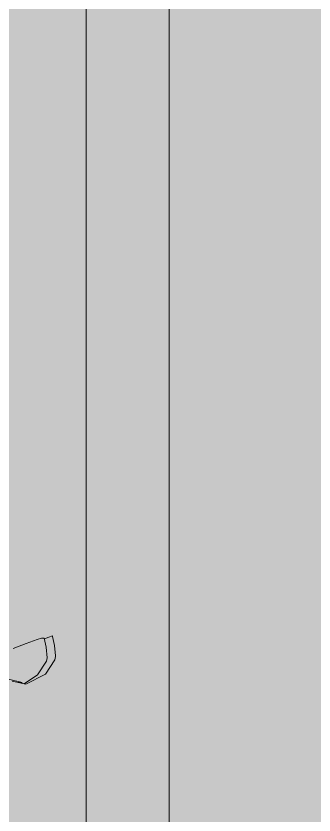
# Model space of a CAD drawing. Header units: millimetres. Extents: x -284281 to 1648660, y -821378 to -151356.
# Drawn here: x -268563 to -267844, y -259144 to -257215 of the extents above; entities that cross this region are included whole.
import ezdxf

# ---------------------------------------------------------------- set-up
doc = ezdxf.new("R2010")
doc.units = ezdxf.units.MM
doc.header["$MEASUREMENT"] = 0
for name, color, linetype in [('Cars', 7, 'Continuous'), ('Nouveau_buyer', 7, 'Continuous'), ('Sols_ Dalles', 7, 'Continuous')]:
    doc.layers.add(name, color=color, linetype=linetype)

# ---------------------------------------------------------------- blocks, each defined once
blk = doc.blocks.new('Dalle_11_1', base_point=(155145.6, -242190))
at = {"layer": 'Sols_ Dalles', "linetype": 'Continuous', "lineweight": 0, "true_color": 0x3b3937}
blk.add_hatch(color=250, dxfattribs=at).paths.add_polyline_path([(155145.6, -242190), (155145.6, -243090), (155145.6, -247965), (155145.6, -248865), (155145.6, -253965), (155145.6, -254865), (155145.6, -259740), (155145.6, -260640), (158435.6, -260640), (158435.6, -259740), (158435.6, -254865), (158435.6, -253965), (158435.6, -248865), (158435.6, -247965), (158435.6, -243090), (158435.6, -242190)])
blk = doc.blocks.new('tir daf01_2')
at = {"layer": 'Cars', "color": 7, "linetype": 'Continuous', "lineweight": 13}
for p, q in [((337, 1555.1), (302.7, 1532.4)), ((344.9, 1556.7), (337, 1555.1)), ((346.8, 1556.7), (344.9, 1556.7)), ((371.4, 1554.1), (346.8, 1556.7)), ((393.7, 1549.4), (371.4, 1554.1)), ((394.8, 1549.2), (392.2, 1540.6)), ((394.8, 1549.2), (393.7, 1549.4)), ((302.7, 1532.4), (278.4, 1484.6)), ((301.1, 1512.9), (333.7, 1534.8)), ((342, 1536.5), (333.7, 1534.8)), ((367.5, 1534), (342, 1536.5)), ((389.3, 1529.4), (367.5, 1534)), ((392.2, 1540.6), (388.1, 1529.7)), ((389.3, 1529.4), (389.3, 1522.5)), ((279.4, 1481.2), (301.1, 1512.9)), ((386, 1512.2), (376.3, 1485.9)), ((389.3, 1522.5), (386, 1512.2)), ((376.3, 1485.9), (364.2, 1454)), ((285.3, 1451.6), (278.4, 1484.6)), ((279.4, 1481.2), (284.4, 1466.7)), ((290.5, 1442.8), (282.1, 1475.7))]:
    blk.add_line(p, q, dxfattribs=at)

msp = doc.modelspace()

# ---------------------------------------------------------------- linework, layer by layer
at = {"layer": 'Nouveau_buyer', "color": 7, "linetype": 'Continuous', "lineweight": 5}
for points in [[(-268193.74812, -243089.97435), (-268193.74812, -247964.9528), (-267693.74812, -247964.9528), (-267693.74812, -248864.9528), (-268193.74812, -248864.9528), (-268193.74812, -253964.9528), (-267693.74812, -253964.9528), (-267693.74812, -254864.9528), (-268193.74812, -254864.9528), (-268193.74812, -259739.95299), (-267693.74812, -259739.95299), (-267693.74812, -260639.95299), (-270983.74812, -260639.95299), (-270983.74812, -259739.95299), (-270483.74812, -259739.95299), (-270483.74812, -254864.9528), (-270983.74812, -254864.9528), (-270983.74812, -253964.9528), (-270483.74812, -253964.9528), (-270483.74812, -248864.9528), (-270983.74812, -248864.9528), (-270983.74812, -247964.9528), (-270483.74812, -247964.9528), (-270483.74812, -243089.97435)], [(-268193.74812, -243089.97435), (-268193.74812, -247964.9528), (-267693.74812, -247964.9528), (-267693.74812, -248864.9528), (-268193.74812, -248864.9528), (-268193.74812, -253964.9528), (-267693.74812, -253964.9528), (-267693.74812, -254864.9528), (-268193.74812, -254864.9528), (-268193.74812, -259739.95299), (-267693.74812, -259739.95299), (-267693.74812, -260639.95299), (-270983.74812, -260639.95299), (-270983.74812, -259739.95299), (-270483.74812, -259739.95299), (-270483.74812, -254864.9528), (-270983.74812, -254864.9528), (-270983.74812, -253964.9528), (-270483.74812, -253964.9528), (-270483.74812, -248864.9528), (-270983.74812, -248864.9528), (-270983.74812, -247964.9528), (-270483.74812, -247964.9528), (-270483.74812, -243089.97435)], [(-268393.74812, -254664.9528), (-268393.74812, -259939.95299), (-267893.74812, -259939.95299), (-267893.74812, -260439.95299), (-270283.74812, -260439.95299), (-270783.74812, -260439.95299), (-270783.74812, -259939.95299), (-270283.74812, -259939.95299), (-270283.74812, -254664.9528)], [(-268393.74812, -254664.9528), (-268393.74812, -259939.95299), (-267893.74812, -259939.95299), (-267893.74812, -260439.95299), (-270283.74812, -260439.95299), (-270783.74812, -260439.95299), (-270783.74812, -259939.95299), (-270283.74812, -259939.95299), (-270283.74812, -254664.9528)]]:
    msp.add_lwpolyline(points, dxfattribs=at)

# ---------------------------------------------------------------- block references
at = {"layer": 'Cars', "color": 7, "linetype": 'Continuous', "lineweight": 20, "xscale": -1, "zscale": 1000, "rotation": 270}
msp.add_blockref('tir daf01_2', (-270024.10187, -259106.45935), dxfattribs=at)
at = {"layer": 'Sols_ Dalles', "color": 250, "linetype": 'Continuous', "lineweight": 5, "true_color": 0x1f1f1f}
msp.add_blockref('Dalle_11_1', (-270983.74812, -242189.97435), dxfattribs=at)

doc.saveas('drawing.dxf')
